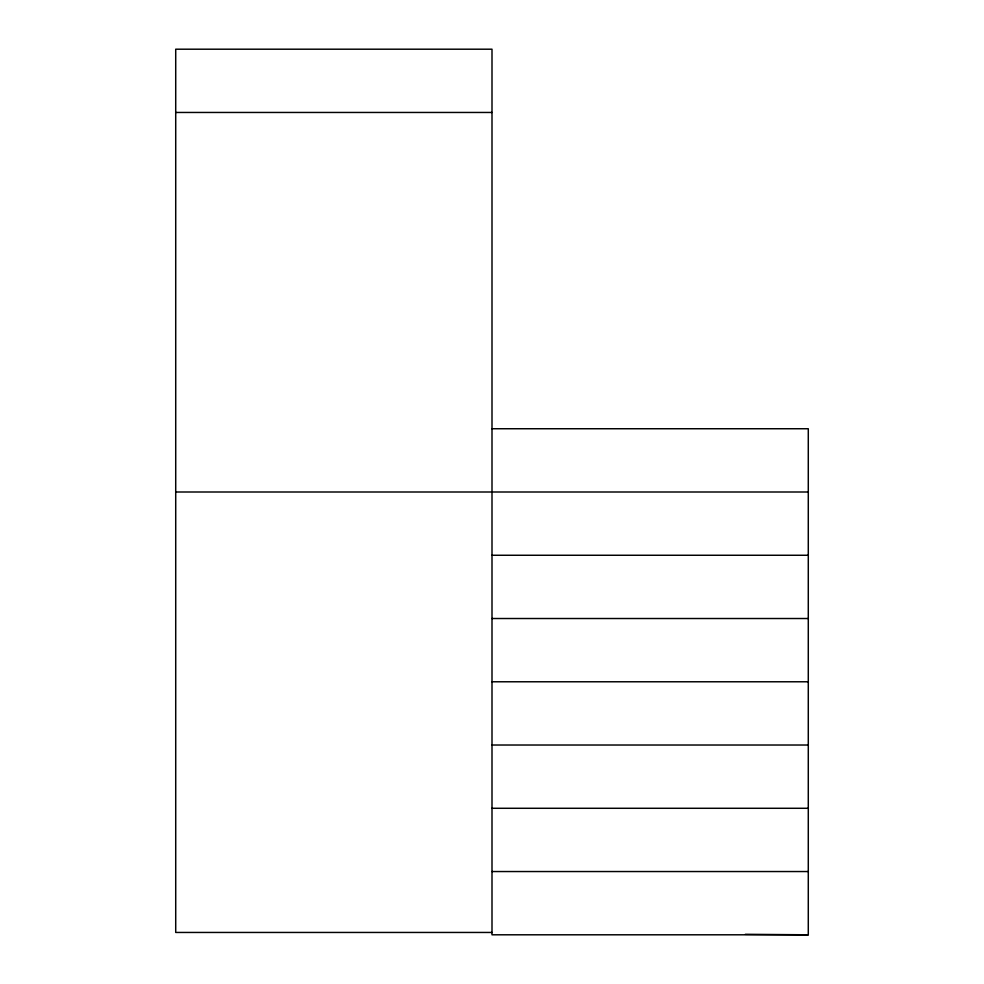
<?xml version="1.0" encoding="UTF-8"?>
<svg xmlns="http://www.w3.org/2000/svg" width="984" height="984" viewBox="0 0 984 984"><rect width="100%" height="100%" fill="white"/><g stroke="black" fill="none" stroke-linecap="round" stroke-linejoin="round"><path stroke-width="1.48" d="M175.718 112.459L492 112.459M492 428.741L808.282 428.741L808.282 934.8L492 934.8L492 49.2L175.718 49.2L175.718 932.451L492 932.451M175.718 492L808.282 492M492 555.259L808.282 555.259M492 618.518L808.282 618.518M492 681.777L808.282 681.777M492 745.023L808.282 745.023M492 808.282L808.282 808.282M492 871.541L808.282 871.541M745.331 934.308L808.282 934.8"/></g></svg>
